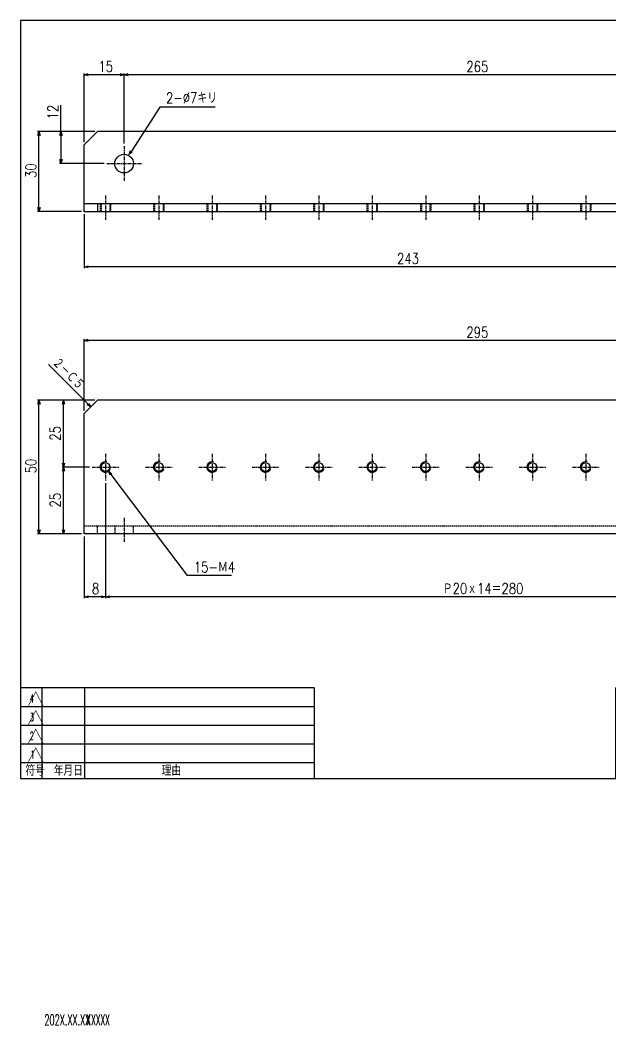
# Model space of a CAD drawing. Extents: x -24 to 403, y -193 to 192.
# Drawn here: x -23.8 to 197.3, y -191 to 192.3 of the extents above; entities that cross this region are included whole.
import ezdxf

# ---------------------------------------------------------------- set-up
doc = ezdxf.new("R2010")
doc.units = 0
doc.header["$LTSCALE"] = 0.03865
for name, pattern in [('CENTER', [50.8, 31.75, -6.35, 6.35, -6.35]), ('DASHED', [19.05, 12.7, -6.35]), ('HIDDEN', [9.525, 6.35, -3.175])]:
    doc.linetypes.add(name, pattern=pattern)
doc.layers.get('0').update_dxf_attribs({"linetype": 'CONTINUOUS'})
doc.layers.get('DEFPOINTS').update_dxf_attribs({"linetype": 'CONTINUOUS'})
doc.layers.add('NOLAYERNAME_001', color=7, linetype='CONTINUOUS')
doc.styles.add('_STANDARD', font='txt', dxfattribs={"bigfont": '@extfont2'})
doc.styles.get("Standard").update_dxf_attribs({"font": 'txt', "bigfont": 'extfont2'})
doc.dimstyles.get("Standard").update_dxf_attribs({"dimtxt": 2.5, "dimasz": 2.5, "dimexe": 1.25, "dimexo": 0.625, "dimtad": 1, "dimcen": 2.5, "dimazin": 3, "dimtfac": 1, "dimtmove": 0, "dimatfit": 3})

# ---------------------------------------------------------------- blocks, each defined once
blk = doc.blocks.new('_OPEN30')
at = {"color": 0, "linetype": 'BYBLOCK'}
for p, q in [((-1, 0.267949), (0, 0)), ((0, 0), (-1, -0.267949)), ((0, 0), (-1, 0))]:
    blk.add_line(p, q, dxfattribs=at)
blk = doc.blocks.new('*D40')
at = {"layer": 'DEFPOINTS', "color": 0}
for p in [(8, 20), (0, 0), (0, -23.62)]:
    blk.add_point(p, dxfattribs=at)
at = {"layer": 'NOLAYERNAME_001', "color": 0, "linetype": 'CONTINUOUS'}
for p, q in [((8, 19), (8, -24.12)), ((0, -1), (0, -24.12)), ((6.5, -23.62), (1.5, -23.62))]:
    blk.add_line(p, q, dxfattribs=at)
at = {"layer": 'NOLAYERNAME_001', "color": 0, "xscale": 1.5, "yscale": 1.5, "zscale": 1.5, "rotation": 180}
blk.add_blockref('_OPEN30', (0, -23.62), dxfattribs=at)
at = {"layer": 'NOLAYERNAME_001', "color": 0, "xscale": 1.5, "yscale": 1.5, "zscale": 1.5}
blk.add_blockref('_OPEN30', (8, -23.62), dxfattribs=at)
at = {"layer": 'NOLAYERNAME_001', "color": 104, "linetype": 'CONTINUOUS', "width": 0.8}
blk.add_text('8', height=4, dxfattribs=at).set_placement((2.93, -22.58))
blk = doc.blocks.new('*D42')
at = {"layer": 'DEFPOINTS', "color": 0}
for p in [(8, 20), (288, 20), (8, -23.62)]:
    blk.add_point(p, dxfattribs=at)
at = {"layer": 'NOLAYERNAME_001', "color": 0, "linetype": 'CONTINUOUS'}
for p, q in [((8, 19), (8, -24.12)), ((288, 19), (288, -24.12)), ((286.5, -23.62), (9.5, -23.62))]:
    blk.add_line(p, q, dxfattribs=at)
at = {"layer": 'NOLAYERNAME_001', "color": 0, "xscale": 1.5, "yscale": 1.5, "zscale": 1.5, "rotation": 180}
blk.add_blockref('_OPEN30', (8, -23.62), dxfattribs=at)
at = {"layer": 'NOLAYERNAME_001', "color": 0, "xscale": 1.5, "yscale": 1.5, "zscale": 1.5}
blk.add_blockref('_OPEN30', (288, -23.62), dxfattribs=at)
at = {"layer": 'NOLAYERNAME_001', "color": 104, "linetype": 'CONTINUOUS', "width": 0.8}
blk.add_text('Ｐ20ｘ14＝280', height=4, dxfattribs=at).set_placement((134.4, -22.53))
blk = doc.blocks.new('*D43')
at = {"layer": 'DEFPOINTS', "color": 0}
for p in [(-7.74, 50), (5, 50), (3, 25)]:
    blk.add_point(p, dxfattribs=at)
at = {"layer": 'NOLAYERNAME_001', "color": 0, "linetype": 'CONTINUOUS'}
for p, q in [((4, 50), (-8.24, 50)), ((-7.74, 26.5), (-7.74, 48.5)), ((2, 25), (-8.24, 25))]:
    blk.add_line(p, q, dxfattribs=at)
at = {"layer": 'NOLAYERNAME_001', "color": 0, "xscale": 1.5, "yscale": 1.5, "zscale": 1.5}
for p, rotation in [((-7.74, 50), 90), ((-7.74, 25), 270)]:
    blk.add_blockref('_OPEN30', p, dxfattribs=dict(at, rotation=rotation))
at = {"layer": 'NOLAYERNAME_001', "color": 104, "linetype": 'CONTINUOUS', "width": 0.8}
blk.add_text('25', height=4, rotation=90, dxfattribs=at).set_placement((-8.78, 34.83))
blk = doc.blocks.new('*D44')
at = {"layer": 'DEFPOINTS', "color": 0}
for p in [(-7.74, 25), (3, 25), (0, 0)]:
    blk.add_point(p, dxfattribs=at)
at = {"layer": 'NOLAYERNAME_001', "color": 0, "linetype": 'CONTINUOUS'}
for p, q in [((2, 25), (-8.24, 25)), ((-7.74, 1.5), (-7.74, 23.5)), ((-1, 0), (-8.24, 0))]:
    blk.add_line(p, q, dxfattribs=at)
at = {"layer": 'NOLAYERNAME_001', "color": 0, "xscale": 1.5, "yscale": 1.5, "zscale": 1.5}
for p, rotation in [((-7.74, 25), 90), ((-7.74, 0), 270)]:
    blk.add_blockref('_OPEN30', p, dxfattribs=dict(at, rotation=rotation))
at = {"layer": 'NOLAYERNAME_001', "color": 104, "linetype": 'CONTINUOUS', "width": 0.8}
blk.add_text('25', height=4, rotation=90, dxfattribs=at).set_placement((-8.78, 9.83))
blk = doc.blocks.new('*D45')
at = {"layer": 'DEFPOINTS', "color": 0}
for p in [(0, 72.44), (0, 45), (295, 25)]:
    blk.add_point(p, dxfattribs=at)
at = {"layer": 'NOLAYERNAME_001', "color": 0, "linetype": 'CONTINUOUS'}
for p, q in [((0, 46), (0, 72.94)), ((295, 26), (295, 72.94)), ((293.5, 72.44), (1.5, 72.44))]:
    blk.add_line(p, q, dxfattribs=at)
at = {"layer": 'NOLAYERNAME_001', "color": 0, "xscale": 1.5, "yscale": 1.5, "zscale": 1.5, "rotation": 180}
blk.add_blockref('_OPEN30', (0, 72.44), dxfattribs=at)
at = {"layer": 'NOLAYERNAME_001', "color": 0, "xscale": 1.5, "yscale": 1.5, "zscale": 1.5}
blk.add_blockref('_OPEN30', (295, 72.44), dxfattribs=at)
at = {"layer": 'NOLAYERNAME_001', "color": 104, "linetype": 'CONTINUOUS', "width": 0.8}
blk.add_text('295', height=4, dxfattribs=at).set_placement((143.23, 73.48))
blk = doc.blocks.new('*D46')
at = {"layer": 'DEFPOINTS', "color": 0}
for p in [(-16.89, 50), (5, 50), (0, 0)]:
    blk.add_point(p, dxfattribs=at)
at = {"layer": 'NOLAYERNAME_001', "color": 0, "linetype": 'CONTINUOUS'}
for p, q in [((4, 50), (-17.39, 50)), ((-16.89, 1.5), (-16.89, 48.5)), ((-1, 0), (-17.39, 0))]:
    blk.add_line(p, q, dxfattribs=at)
at = {"layer": 'NOLAYERNAME_001', "color": 0, "xscale": 1.5, "yscale": 1.5, "zscale": 1.5}
for p, rotation in [((-16.89, 50), 90), ((-16.89, 0), 270)]:
    blk.add_blockref('_OPEN30', p, dxfattribs=dict(at, rotation=rotation))
at = {"layer": 'NOLAYERNAME_001', "color": 104, "linetype": 'CONTINUOUS', "width": 0.8}
blk.add_text('50', height=4, rotation=90, dxfattribs=at).set_placement((-17.93, 22.6))
blk = doc.blocks.new('DIM_0001')
at = {"layer": 'NOLAYERNAME_001', "color": 1, "linetype": 'CONTINUOUS'}
blk.add_line((15.87, 0), (0, 15.87), dxfattribs=at)
blk.add_lwpolyline([(15.09, 1.34), (15.87, 0), (14.53, 0.78)], dxfattribs=at)
at = {"layer": 'NOLAYERNAME_001', "color": 104, "linetype": 'CONTINUOUS', "width": 0.666667}
blk.add_text('２－Ｃ５', height=4, rotation=315, dxfattribs=at).set_placement((1.06, 16.22))
blk = doc.blocks.new('*D50')
at = {"layer": 'DEFPOINTS', "color": 0}
for p in [(6.79, 26.59), (9.21, 23.41)]:
    blk.add_point(p, dxfattribs=at)
at = {"layer": 'NOLAYERNAME_001', "color": 0, "linetype": 'CONTINUOUS'}
for p, q in [((38.79, -15.61), (10.11, 22.21)), ((55.3, -15.61), (38.79, -15.61))]:
    blk.add_line(p, q, dxfattribs=at)
at = {"layer": 'NOLAYERNAME_001', "color": 0, "xscale": 1.5, "yscale": 1.5, "zscale": 1.5, "rotation": 127.1670424382932}
blk.add_blockref('_OPEN30', (9.21, 23.41), dxfattribs=at)
at = {"layer": 'NOLAYERNAME_001', "color": 104, "linetype": 'CONTINUOUS', "width": 0.8}
blk.add_text('15-Ｍ4', height=4, dxfattribs=at).set_placement((41.12, -14.52))
blk = doc.blocks.new('JZB_0025')
at = {"layer": 'NOLAYERNAME_001', "color": 1, "linetype": 'CENTER'}
for p, q in [((5, 10), (5, 0)), ((0, 5), (10, 5))]:
    blk.add_line(p, q, dxfattribs=at)
at = {"layer": 'NOLAYERNAME_001', "color": 8, "linetype": 'CONTINUOUS'}
blk.add_circle((5, 5), 1.62, dxfattribs=at)
blk.add_arc((5, 5), 2, 75, 345, dxfattribs=at)
blk = doc.blocks.new('JZB_0026')
at = {"layer": 'NOLAYERNAME_001', "color": 1, "linetype": 'CENTER'}
for p, q in [((5, 10), (5, 0)), ((0, 5), (10, 5))]:
    blk.add_line(p, q, dxfattribs=at)
at = {"layer": 'NOLAYERNAME_001', "color": 8, "linetype": 'CONTINUOUS'}
blk.add_circle((5, 5), 1.62, dxfattribs=at)
blk.add_arc((5, 5), 2, 75, 345, dxfattribs=at)
blk = doc.blocks.new('JZB_0027')
at = {"layer": 'NOLAYERNAME_001', "color": 1, "linetype": 'CENTER'}
for p, q in [((5, 10), (5, 0)), ((0, 5), (10, 5))]:
    blk.add_line(p, q, dxfattribs=at)
at = {"layer": 'NOLAYERNAME_001', "color": 8, "linetype": 'CONTINUOUS'}
blk.add_circle((5, 5), 1.62, dxfattribs=at)
blk.add_arc((5, 5), 2, 75, 345, dxfattribs=at)
blk = doc.blocks.new('JZB_0028')
at = {"layer": 'NOLAYERNAME_001', "color": 1, "linetype": 'CENTER'}
for p, q in [((5, 10), (5, 0)), ((0, 5), (10, 5))]:
    blk.add_line(p, q, dxfattribs=at)
at = {"layer": 'NOLAYERNAME_001', "color": 8, "linetype": 'CONTINUOUS'}
blk.add_circle((5, 5), 1.62, dxfattribs=at)
blk.add_arc((5, 5), 2, 75, 345, dxfattribs=at)
blk = doc.blocks.new('JZB_0029')
at = {"layer": 'NOLAYERNAME_001', "color": 1, "linetype": 'CENTER'}
for p, q in [((5, 10), (5, 0)), ((0, 5), (10, 5))]:
    blk.add_line(p, q, dxfattribs=at)
at = {"layer": 'NOLAYERNAME_001', "color": 8, "linetype": 'CONTINUOUS'}
blk.add_circle((5, 5), 1.62, dxfattribs=at)
blk.add_arc((5, 5), 2, 75, 345, dxfattribs=at)
blk = doc.blocks.new('JZB_0030')
at = {"layer": 'NOLAYERNAME_001', "color": 1, "linetype": 'CENTER'}
for p, q in [((5, 10), (5, 0)), ((0, 5), (10, 5))]:
    blk.add_line(p, q, dxfattribs=at)
at = {"layer": 'NOLAYERNAME_001', "color": 8, "linetype": 'CONTINUOUS'}
blk.add_circle((5, 5), 1.62, dxfattribs=at)
blk.add_arc((5, 5), 2, 75, 345, dxfattribs=at)
blk = doc.blocks.new('JZB_0031')
at = {"layer": 'NOLAYERNAME_001', "color": 1, "linetype": 'CENTER'}
for p, q in [((5, 10), (5, 0)), ((0, 5), (10, 5))]:
    blk.add_line(p, q, dxfattribs=at)
at = {"layer": 'NOLAYERNAME_001', "color": 8, "linetype": 'CONTINUOUS'}
blk.add_circle((5, 5), 1.62, dxfattribs=at)
blk.add_arc((5, 5), 2, 75, 345, dxfattribs=at)
blk = doc.blocks.new('JZB_0032')
at = {"layer": 'NOLAYERNAME_001', "color": 1, "linetype": 'CENTER'}
for p, q in [((5, 10), (5, 0)), ((0, 5), (10, 5))]:
    blk.add_line(p, q, dxfattribs=at)
at = {"layer": 'NOLAYERNAME_001', "color": 8, "linetype": 'CONTINUOUS'}
blk.add_circle((5, 5), 1.62, dxfattribs=at)
blk.add_arc((5, 5), 2, 75, 345, dxfattribs=at)
blk = doc.blocks.new('JZB_0033')
at = {"layer": 'NOLAYERNAME_001', "color": 1, "linetype": 'CENTER'}
for p, q in [((5, 10), (5, 0)), ((0, 5), (10, 5))]:
    blk.add_line(p, q, dxfattribs=at)
at = {"layer": 'NOLAYERNAME_001', "color": 8, "linetype": 'CONTINUOUS'}
blk.add_circle((5, 5), 1.62, dxfattribs=at)
blk.add_arc((5, 5), 2, 75, 345, dxfattribs=at)
blk = doc.blocks.new('JZB_0034')
at = {"layer": 'NOLAYERNAME_001', "color": 1, "linetype": 'CENTER'}
for p, q in [((5, 10), (5, 0)), ((0, 5), (10, 5))]:
    blk.add_line(p, q, dxfattribs=at)
at = {"layer": 'NOLAYERNAME_001', "color": 8, "linetype": 'CONTINUOUS'}
blk.add_circle((5, 5), 1.62, dxfattribs=at)
blk.add_arc((5, 5), 2, 75, 345, dxfattribs=at)
blk = doc.blocks.new('JZB_0036')
at = {"layer": 'NOLAYERNAME_001', "color": 1, "linetype": 'CENTER'}
blk.add_line((3.5, 9), (3.5, 0), dxfattribs=at)
at = {"layer": 'NOLAYERNAME_001', "color": 8, "linetype": 'DASHED'}
for p, q in [((0, 6), (0, 3)), ((7, 3), (7, 6))]:
    blk.add_line(p, q, dxfattribs=at)
blk = doc.blocks.new('*D55')
at = {"layer": 'DEFPOINTS', "color": 0}
for p in [(0, 120.68), (243, 120.68), (0, 100)]:
    blk.add_point(p, dxfattribs=at)
at = {"layer": 'NOLAYERNAME_001', "color": 0, "linetype": 'CONTINUOUS'}
for p, q in [((0, 119.68), (0, 99.5)), ((243, 119.68), (243, 99.5)), ((241.5, 100), (1.5, 100))]:
    blk.add_line(p, q, dxfattribs=at)
at = {"layer": 'NOLAYERNAME_001', "color": 0, "xscale": 1.5, "yscale": 1.5, "zscale": 1.5, "rotation": 180}
blk.add_blockref('_OPEN30', (0, 100), dxfattribs=at)
at = {"layer": 'NOLAYERNAME_001', "color": 0, "xscale": 1.5, "yscale": 1.5, "zscale": 1.5}
blk.add_blockref('_OPEN30', (243, 100), dxfattribs=at)
at = {"layer": 'NOLAYERNAME_001', "color": 104, "linetype": 'CONTINUOUS', "width": 0.8}
blk.add_text('243', height=4, dxfattribs=at).set_placement((117.23, 101.09))
blk = doc.blocks.new('*D56')
at = {"layer": 'DEFPOINTS', "color": 0}
for p in [(-16.89, 150.68), (5, 150.68), (0, 120.68)]:
    blk.add_point(p, dxfattribs=at)
at = {"layer": 'NOLAYERNAME_001', "color": 0, "linetype": 'CONTINUOUS'}
for p, q in [((4, 150.68), (-17.39, 150.68)), ((-16.89, 122.18), (-16.89, 149.18)), ((-1, 120.68), (-17.39, 120.68))]:
    blk.add_line(p, q, dxfattribs=at)
at = {"layer": 'NOLAYERNAME_001', "color": 0, "xscale": 1.5, "yscale": 1.5, "zscale": 1.5}
for p, rotation in [((-16.89, 150.68), 90), ((-16.89, 120.68), 270)]:
    blk.add_blockref('_OPEN30', p, dxfattribs=dict(at, rotation=rotation))
at = {"layer": 'NOLAYERNAME_001', "color": 104, "linetype": 'CONTINUOUS', "width": 0.8}
blk.add_text('30', height=4, rotation=90, dxfattribs=at).set_placement((-17.93, 133.28))
blk = doc.blocks.new('*D59')
at = {"layer": 'DEFPOINTS', "color": 0}
for p in [(16.9, 142.11), (13.1, 136.24)]:
    blk.add_point(p, dxfattribs=at)
at = {"layer": 'NOLAYERNAME_001', "color": 0, "linetype": 'CONTINUOUS'}
for p, q in [((28.34, 159.78), (17.72, 143.37)), ((49.08, 159.78), (28.34, 159.78))]:
    blk.add_line(p, q, dxfattribs=at)
at = {"layer": 'NOLAYERNAME_001', "color": 0, "xscale": 1.5, "yscale": 1.5, "zscale": 1.5, "rotation": 237.0763886979622}
blk.add_blockref('_OPEN30', (16.9, 142.11), dxfattribs=at)
at = {"layer": 'NOLAYERNAME_001', "color": 104, "linetype": 'CONTINUOUS', "width": 0.8}
blk.add_text('2-∅7キリ', height=4, dxfattribs=at).set_placement((30.67, 161.31))
blk = doc.blocks.new('*D61')
at = {"layer": 'DEFPOINTS', "color": 0}
for p in [(5, 150.68), (-8.65, 138.68), (8.5, 138.68)]:
    blk.add_point(p, dxfattribs=at)
at = {"layer": 'NOLAYERNAME_001', "color": 0, "linetype": 'CONTINUOUS'}
for p, q in [((-8.65, 150.68), (-8.65, 160.54)), ((4, 150.68), (-9.15, 150.68)), ((-8.65, 149.18), (-8.65, 140.18)), ((7.5, 138.68), (-9.15, 138.68))]:
    blk.add_line(p, q, dxfattribs=at)
at = {"layer": 'NOLAYERNAME_001', "color": 0, "xscale": 1.5, "yscale": 1.5, "zscale": 1.5}
for p, rotation in [((-8.65, 150.68), 90), ((-8.65, 138.68), 270)]:
    blk.add_blockref('_OPEN30', p, dxfattribs=dict(at, rotation=rotation))
at = {"layer": 'NOLAYERNAME_001', "color": 104, "linetype": 'CONTINUOUS', "width": 0.8}
blk.add_text('12', height=4, rotation=90, dxfattribs=at).set_placement((-9.69, 155.24))
blk = doc.blocks.new('*D62')
at = {"layer": 'DEFPOINTS', "color": 0}
for p in [(0, 172), (0, 145.68), (15, 145.18)]:
    blk.add_point(p, dxfattribs=at)
at = {"layer": 'NOLAYERNAME_001', "color": 0, "linetype": 'CONTINUOUS'}
for p, q in [((0, 146.68), (0, 172.5)), ((13.5, 172), (1.5, 172)), ((15, 146.18), (15, 172.5))]:
    blk.add_line(p, q, dxfattribs=at)
at = {"layer": 'NOLAYERNAME_001', "color": 0, "xscale": 1.5, "yscale": 1.5, "zscale": 1.5, "rotation": 180}
blk.add_blockref('_OPEN30', (0, 172), dxfattribs=at)
at = {"layer": 'NOLAYERNAME_001', "color": 0, "xscale": 1.5, "yscale": 1.5, "zscale": 1.5}
blk.add_blockref('_OPEN30', (15, 172), dxfattribs=at)
at = {"layer": 'NOLAYERNAME_001', "color": 104, "linetype": 'CONTINUOUS', "width": 0.8}
blk.add_text('15', height=4, dxfattribs=at).set_placement((5.37, 173.04))
blk = doc.blocks.new('*D63')
at = {"layer": 'DEFPOINTS', "color": 0}
for p in [(15, 172), (15, 145.18), (280, 145.18)]:
    blk.add_point(p, dxfattribs=at)
at = {"layer": 'NOLAYERNAME_001', "color": 0, "linetype": 'CONTINUOUS'}
for p, q in [((15, 146.18), (15, 172.5)), ((278.5, 172), (16.5, 172)), ((280, 146.18), (280, 172.5))]:
    blk.add_line(p, q, dxfattribs=at)
at = {"layer": 'NOLAYERNAME_001', "color": 0, "xscale": 1.5, "yscale": 1.5, "zscale": 1.5, "rotation": 180}
blk.add_blockref('_OPEN30', (15, 172), dxfattribs=at)
at = {"layer": 'NOLAYERNAME_001', "color": 0, "xscale": 1.5, "yscale": 1.5, "zscale": 1.5}
blk.add_blockref('_OPEN30', (280, 172), dxfattribs=at)
at = {"layer": 'NOLAYERNAME_001', "color": 104, "linetype": 'CONTINUOUS', "width": 0.8}
blk.add_text('265', height=4, dxfattribs=at).set_placement((143.23, 173.04))
blk = doc.blocks.new('JZB_0008')
at = {"layer": 'NOLAYERNAME_001', "color": 1, "linetype": 'CENTER'}
blk.add_line((2, 9), (2, 0), dxfattribs=at)
at = {"layer": 'NOLAYERNAME_001', "color": 8, "linetype": 'DASHED'}
for p, q in [((0, 6), (0, 3)), ((0.38, 6), (0.38, 3)), ((3.62, 6), (3.62, 3)), ((4, 3), (4, 6))]:
    blk.add_line(p, q, dxfattribs=at)
blk = doc.blocks.new('JZB_0009')
at = {"layer": 'NOLAYERNAME_001', "color": 1, "linetype": 'CENTER'}
blk.add_line((2, 9), (2, 0), dxfattribs=at)
at = {"layer": 'NOLAYERNAME_001', "color": 8, "linetype": 'DASHED'}
for p, q in [((0, 6), (0, 3)), ((0.38, 6), (0.38, 3)), ((3.62, 6), (3.62, 3)), ((4, 3), (4, 6))]:
    blk.add_line(p, q, dxfattribs=at)
blk = doc.blocks.new('JZB_0010')
at = {"layer": 'NOLAYERNAME_001', "color": 1, "linetype": 'CENTER'}
blk.add_line((2, 9), (2, 0), dxfattribs=at)
at = {"layer": 'NOLAYERNAME_001', "color": 8, "linetype": 'DASHED'}
for p, q in [((0, 6), (0, 3)), ((0.38, 6), (0.38, 3)), ((3.62, 6), (3.62, 3)), ((4, 3), (4, 6))]:
    blk.add_line(p, q, dxfattribs=at)
blk = doc.blocks.new('JZB_0011')
at = {"layer": 'NOLAYERNAME_001', "color": 1, "linetype": 'CENTER'}
blk.add_line((2, 9), (2, 0), dxfattribs=at)
at = {"layer": 'NOLAYERNAME_001', "color": 8, "linetype": 'DASHED'}
for p, q in [((0, 6), (0, 3)), ((0.38, 6), (0.38, 3)), ((3.62, 6), (3.62, 3)), ((4, 3), (4, 6))]:
    blk.add_line(p, q, dxfattribs=at)
blk = doc.blocks.new('JZB_0012')
at = {"layer": 'NOLAYERNAME_001', "color": 1, "linetype": 'CENTER'}
blk.add_line((2, 9), (2, 0), dxfattribs=at)
at = {"layer": 'NOLAYERNAME_001', "color": 8, "linetype": 'DASHED'}
for p, q in [((0, 6), (0, 3)), ((0.38, 6), (0.38, 3)), ((3.62, 6), (3.62, 3)), ((4, 3), (4, 6))]:
    blk.add_line(p, q, dxfattribs=at)
blk = doc.blocks.new('JZB_0013')
at = {"layer": 'NOLAYERNAME_001', "color": 1, "linetype": 'CENTER'}
blk.add_line((2, 9), (2, 0), dxfattribs=at)
at = {"layer": 'NOLAYERNAME_001', "color": 8, "linetype": 'DASHED'}
for p, q in [((0, 6), (0, 3)), ((0.38, 6), (0.38, 3)), ((3.62, 6), (3.62, 3)), ((4, 3), (4, 6))]:
    blk.add_line(p, q, dxfattribs=at)
blk = doc.blocks.new('JZB_0014')
at = {"layer": 'NOLAYERNAME_001', "color": 1, "linetype": 'CENTER'}
blk.add_line((2, 9), (2, 0), dxfattribs=at)
at = {"layer": 'NOLAYERNAME_001', "color": 8, "linetype": 'DASHED'}
for p, q in [((0, 6), (0, 3)), ((0.38, 6), (0.38, 3)), ((3.62, 6), (3.62, 3)), ((4, 3), (4, 6))]:
    blk.add_line(p, q, dxfattribs=at)
blk = doc.blocks.new('JZB_0015')
at = {"layer": 'NOLAYERNAME_001', "color": 1, "linetype": 'CENTER'}
blk.add_line((2, 9), (2, 0), dxfattribs=at)
at = {"layer": 'NOLAYERNAME_001', "color": 8, "linetype": 'DASHED'}
for p, q in [((0, 6), (0, 3)), ((0.38, 6), (0.38, 3)), ((3.62, 6), (3.62, 3)), ((4, 3), (4, 6))]:
    blk.add_line(p, q, dxfattribs=at)
blk = doc.blocks.new('JZB_0016')
at = {"layer": 'NOLAYERNAME_001', "color": 1, "linetype": 'CENTER'}
blk.add_line((2, 9), (2, 0), dxfattribs=at)
at = {"layer": 'NOLAYERNAME_001', "color": 8, "linetype": 'DASHED'}
for p, q in [((0, 6), (0, 3)), ((0.38, 6), (0.38, 3)), ((3.62, 6), (3.62, 3)), ((4, 3), (4, 6))]:
    blk.add_line(p, q, dxfattribs=at)
blk = doc.blocks.new('JZB_0017')
at = {"layer": 'NOLAYERNAME_001', "color": 1, "linetype": 'CENTER'}
blk.add_line((2, 9), (2, 0), dxfattribs=at)
at = {"layer": 'NOLAYERNAME_001', "color": 8, "linetype": 'DASHED'}
for p, q in [((0, 6), (0, 3)), ((0.38, 6), (0.38, 3)), ((3.62, 6), (3.62, 3)), ((4, 3), (4, 6))]:
    blk.add_line(p, q, dxfattribs=at)
blk = doc.blocks.new('JZB_0019')
at = {"layer": 'NOLAYERNAME_001', "color": 1, "linetype": 'CENTER'}
for p, q in [((6.5, 13), (6.5, 0)), ((0, 6.5), (13, 6.5))]:
    blk.add_line(p, q, dxfattribs=at)
at = {"layer": 'NOLAYERNAME_001', "color": 8, "linetype": 'CONTINUOUS'}
blk.add_circle((6.5, 6.5), 3.5, dxfattribs=at)
blk = doc.blocks.new('*X66')
at = {"layer": 'NOLAYERNAME_001', "color": 3, "linetype": 'CONTINUOUS'}
for s, p in [('GIFU BELT', (352.61, 113.06)), ('CO.,LTD.', (352.61, 110.81))]:
    blk.add_text(s, height=1.8, dxfattribs=at).set_placement(p)
blk = doc.blocks.new('JZB_0002')
at = {"layer": 'NOLAYERNAME_001', "color": 5, "linetype": 'CONTINUOUS'}
for p, q in [((0.35, 383.33), (0.35, 99.33)), ((407.35, 383.33), (0.35, 383.33)), ((407.35, 99.33), (407.35, 383.33)), ((110.35, 133.33), (0.35, 133.33)), ((8.35, 133.33), (8.35, 99.33)), ((24.35, 133.33), (24.35, 99.33)), ((110.35, 133.33), (110.35, 99.33)), ((223.35, 133.33), (223.35, 99.33)), ((223.35, 133.33), (407.35, 133.33)), ((227.35, 120.33), (227.35, 133.33)), ((281.35, 120.33), (281.35, 133.33)), ((285.35, 120.33), (285.35, 133.33)), ((319.35, 120.33), (319.35, 133.33)), ((323.35, 120.33), (323.35, 133.33)), ((341.35, 120.33), (341.35, 133.33)), ((345.35, 120.33), (345.35, 133.33)), ((389.35, 120.33), (389.35, 133.33)), ((393.35, 120.33), (393.35, 133.33)), ((0.35, 126.33), (110.35, 126.33)), ((0.35, 119.33), (110.35, 119.33)), ((223.35, 120.33), (407.35, 120.33)), ((233.35, 120.33), (233.35, 99.33)), ((312.35, 120.33), (312.35, 99.33)), ((0.35, 112.33), (110.35, 112.33)), ((223.35, 113.33), (312.35, 113.33)), ((237.35, 113.33), (237.35, 99.33)), ((252.35, 113.33), (252.35, 99.33)), ((256.35, 113.33), (256.35, 103.33)), ((272.35, 113.33), (272.35, 99.33)), ((276.35, 113.33), (276.35, 103.33)), ((292.35, 113.33), (292.35, 99.33)), ((296.35, 113.33), (296.35, 103.33)), ((312.35, 109.83), (407.35, 109.83)), ((316.35, 109.83), (316.35, 99.33)), ((381.35, 109.83), (381.35, 99.33)), ((402.35, 109.83), (402.35, 99.33)), ((0.35, 105.33), (110.35, 105.33)), ((252.35, 103.33), (312.35, 103.33)), ((0.35, 99.33), (407.35, 99.33)), ((238.09, 0), (251.62, 12.6)), ((326.35, 4.58), (331.35, 4.58)), ((356.35, 4.58), (361.35, 4.58))]:
    blk.add_line(p, q, dxfattribs=at)
at = {"layer": 'NOLAYERNAME_001', "color": 13, "linetype": 'CONTINUOUS'}
for p, q in [((326.63, 114.7), (328.14, 116.21)), ((326.67, 115.45), (328.14, 116.92)), ((326.68, 114.04), (328.14, 115.5)), ((326.84, 116.32), (328.14, 117.63)), ((328.14, 117.7), (328.14, 111.9)), ((329.04, 117.7), (328.14, 117.7)), ((328.22, 117.7), (328.74, 118.22)), ((328.93, 117.7), (329.24, 118.01)), ((329.04, 115.28), (329.04, 117.7)), ((329.04, 117.1), (329.62, 117.68)), ((329.04, 116.39), (329.92, 117.27)), ((329.04, 115.69), (330.15, 116.8)), ((330.52, 115.28), (329.04, 115.28)), ((329.33, 115.28), (330.33, 116.28)), ((330.04, 115.28), (330.46, 115.69)), ((330.53, 118.23), (332.89, 118.23)), ((330.53, 117.7), (330.53, 118.23)), ((330.53, 117.89), (330.87, 118.23)), ((331.12, 117.7), (330.53, 117.7)), ((331.05, 117.7), (331.58, 118.23)), ((331.12, 117.06), (332.28, 118.23)), ((331.12, 112.18), (331.12, 117.7)), ((331.12, 116.35), (332.28, 117.52)), ((331.12, 115.65), (332.28, 116.81)), ((331.12, 114.94), (331.6, 115.43)), ((331.6, 115.43), (331.6, 112.92)), ((332.28, 115.43), (331.6, 115.43)), ((331.61, 115.43), (332.28, 116.1)), ((332.89, 117.7), (332.28, 117.7)), ((332.28, 117.7), (332.28, 115.43)), ((332.46, 117.7), (332.89, 118.13)), ((332.89, 118.23), (332.89, 117.7)), ((333.14, 118.23), (333.14, 115.43)), ((336.6, 118.23), (333.14, 118.23)), ((333.14, 116.96), (334.41, 118.23)), ((333.14, 117.67), (333.7, 118.23)), ((333.14, 116.25), (334.37, 117.49)), ((333.14, 115.55), (334.53, 116.94)), ((334.37, 115.43), (333.14, 115.43)), ((333.73, 115.43), (334.37, 116.08)), ((334.37, 117.7), (336.6, 117.7)), ((334.37, 116.94), (334.37, 117.7)), ((335.79, 116.94), (334.37, 116.94)), ((334.37, 116.21), (335.79, 116.21)), ((334.37, 115.43), (334.37, 116.21)), ((334.51, 116.21), (335.24, 116.94)), ((334.58, 117.7), (335.11, 118.23)), ((335.22, 116.21), (335.79, 116.78)), ((335.29, 117.7), (335.82, 118.23)), ((335.79, 116.21), (335.79, 116.94)), ((336, 117.7), (336.53, 118.23)), ((336.6, 118.23), (336.6, 115.74)), ((338.01, 118.23), (336.6, 118.23)), ((336.6, 118.23), (336.6, 117.7)), ((336.6, 117.7), (336.6, 118.23)), ((336.6, 117.7), (336.6, 118.23)), ((336.6, 116.89), (337.94, 118.23)), ((336.6, 117.59), (337.23, 118.23)), ((336.6, 116.18), (338.01, 117.6)), ((336.68, 115.56), (338.26, 117.13)), ((336.97, 115.54), (339.63, 117.33)), ((338.01, 117.29), (338.01, 118.23)), ((338.44, 117.13), (338.17, 117.13)), ((338.2, 116.37), (339.98, 118.15)), ((338.6, 118.23), (338.6, 117.29)), ((339.98, 118.23), (338.6, 118.23)), ((338.6, 117.47), (339.36, 118.23)), ((338.6, 118.18), (338.65, 118.23)), ((339.98, 117.99), (339.98, 118.23)), ((340.71, 118.23), (340.71, 112.7)), ((341.01, 118.23), (340.71, 118.23)), ((340.71, 118.17), (340.77, 118.23)), ((340.71, 117.46), (341.01, 117.76)), ((340.71, 116.75), (341.01, 117.05)), ((340.71, 116.05), (341.01, 116.35)), ((340.71, 115.34), (341.01, 115.64)), ((341.01, 112.66), (341.01, 118.23)), ((326.78, 113.43), (328.14, 114.8)), ((326.94, 112.89), (328.14, 114.09)), ((327.16, 112.39), (328.14, 113.38)), ((327.43, 111.96), (328.14, 112.68)), ((327.78, 111.6), (328.14, 111.97)), ((328.14, 111.9), (329.04, 111.9)), ((328.23, 111.34), (328.79, 111.9)), ((328.34, 114.75), (331.05, 114.75)), ((328.34, 114.23), (328.34, 114.75)), ((328.34, 114.28), (328.81, 114.75)), ((329.04, 114.23), (328.34, 114.23)), ((328.94, 111.35), (330.05, 112.46)), ((328.99, 114.23), (329.51, 114.75)), ((329.04, 112.86), (330.93, 114.75)), ((329.04, 113.57), (330.22, 114.75)), ((329.04, 111.9), (329.04, 114.23)), ((329.04, 112.15), (330.41, 113.53)), ((331.05, 114.23), (330.52, 114.23)), ((330.7, 111.7), (331.92, 112.92)), ((332.89, 112.77), (330.7, 111.3)), ((330.7, 111.9), (331.12, 112.18)), ((330.7, 111.3), (330.7, 111.9)), ((331.05, 114.75), (331.05, 114.23)), ((331.12, 114.23), (331.6, 114.72)), ((331.12, 113.53), (331.6, 114.01)), ((331.12, 112.82), (331.6, 113.3)), ((331.89, 111.6), (331.44, 111.3)), ((331.44, 111.3), (339.65, 111.3)), ((331.6, 112.92), (332.28, 112.92)), ((331.64, 111.93), (332.63, 112.92)), ((331.72, 111.3), (332.02, 111.6)), ((339.61, 111.6), (331.89, 111.6)), ((332.28, 112.92), (332.89, 112.92)), ((332.42, 111.3), (332.72, 111.6)), ((332.89, 112.92), (332.89, 112.77)), ((333.13, 111.3), (333.43, 111.6)), ((333.84, 111.3), (334.14, 111.6)), ((334.55, 111.3), (334.85, 111.6)), ((335.25, 111.3), (335.55, 111.6)), ((335.96, 111.3), (336.26, 111.6)), ((336.67, 111.3), (336.97, 111.6)), ((337.37, 111.3), (337.67, 111.6)), ((338.08, 111.3), (338.38, 111.6)), ((338.79, 111.3), (339.09, 111.6)), ((339.5, 111.3), (339.82, 111.62)), ((340.56, 111.66), (340.65, 111.75)), ((340.69, 112.49), (341.01, 112.81)), ((340.71, 114.63), (341.01, 114.93)), ((340.71, 113.93), (341.01, 114.23)), ((340.71, 113.22), (341.01, 113.52))]:
    blk.add_line(p, q, dxfattribs=at)
at = {"layer": 'NOLAYERNAME_001', "color": 5, "linetype": 'HIDDEN'}
for p, q in [((321.35, 109.83), (321.35, 99.33)), ((326.35, 109.83), (326.35, 99.33)), ((331.35, 109.83), (331.35, 99.33)), ((336.35, 109.83), (336.35, 99.33)), ((341.35, 109.83), (341.35, 99.33)), ((346.35, 109.83), (346.35, 99.33)), ((351.35, 109.83), (351.35, 99.33)), ((356.35, 109.83), (356.35, 99.33)), ((361.35, 109.83), (361.35, 99.33)), ((366.35, 109.83), (366.35, 99.33)), ((371.35, 109.83), (371.35, 99.33)), ((376.35, 109.83), (376.35, 99.33))]:
    blk.add_line(p, q, dxfattribs=at)
at = {"layer": 'NOLAYERNAME_001', "color": 13, "linetype": 'CONTINUOUS'}
blk.add_lwpolyline([(330.52, 115.28), (330.42, 115.95), (330.25, 116.57), (330.01, 117.12), (329.72, 117.58), (329.38, 117.92), (329.01, 118.14), (328.63, 118.23), (328.24, 118.18), (327.87, 117.99), (327.52, 117.67), (327.21, 117.24), (326.96, 116.71), (326.78, 116.1), (326.66, 115.44), (326.63, 114.75), (326.66, 114.06), (326.78, 113.4), (326.97, 112.79), (327.22, 112.26), (327.52, 111.83), (327.87, 111.51), (328.24, 111.33), (328.63, 111.27), (329.02, 111.36), (329.39, 111.58), (329.72, 111.93), (330.02, 112.38), (330.25, 112.94), (330.42, 113.56), (330.52, 114.23)], dxfattribs=at)
for centre, radius, start, end in [((336.84, 115.74), 0.24, 180, 314.8253), ((338.17, 117.29), 0.16, 180, 270), ((338.44, 117.29), 0.16, 270, 0), ((339.18, 117.99), 0.8, 303.9226, 0), ((339.61, 112.7), 1.1, 270, 0), ((339.65, 112.66), 1.36, 270, 0)]:
    blk.add_arc(centre, radius, start, end, dxfattribs=at)
at = {"layer": 'NOLAYERNAME_001', "color": 3}
blk.add_blockref('*X66', (0, 0), dxfattribs=at)
at = {"layer": 'NOLAYERNAME_001', "color": 3, "style": '_STANDARD'}
for s, height, width, p in [('図名', 3.75, 0.533333, (225.35, 131.15)), ('材質', 3.75, 0.533333, (283.35, 131.15)), ('数量', 3.75, 0.533333, (321.35, 131.15)), ('表面処理', 2.5, 0.8, (343.35, 132.71)), ('仕上げ', 2.5, 0.8, (391.35, 131.21)), ('設計', 3.75, 0.666667, (254.35, 112.65)), ('製図', 3.75, 0.666667, (274.35, 112.65)), ('検図', 3.75, 0.666667, (294.35, 112.65)), ('尺度', 3.75, 0.666667, (235.35, 110.65)), ('検図', 3.75, 0.666667, (314.35, 108.9)), ('Ａ３', 4, 0.666667, (404.85, 109.18))]:
    blk.add_text(s, height=height, dxfattribs=dict(at, width=width)).set_placement(p)
at = {"layer": 'NOLAYERNAME_001', "color": 1, "linetype": 'CONTINUOUS'}
for p in [(2.78, 125.48), (2.78, 118.48), (2.78, 111.48), (2.78, 104.48)]:
    blk.add_text('△', height=6, dxfattribs=at).set_placement(p)
at = {"layer": 'NOLAYERNAME_001', "color": 3, "linetype": 'CONTINUOUS'}
for s, height, width, p in [('4', 3, 0.5, (3.85, 127.75)), ('3', 3, 0.5, (3.85, 120.75)), ('備考', 4, 0.912871, (226.05, 114.83)), ('2', 3, 0.5, (3.85, 113.75)), ('1', 3, 0.75, (3.98, 106.75)), ('符号', 4, 0.724569, (2.24, 100.33)), ('年月日', 4, 0.724569, (12.85, 100.33)), ('理由', 4, 0.724569, (53.27, 100.33))]:
    blk.add_text(s, height=height, dxfattribs=dict(at, width=width)).set_placement(p)
at = {"layer": 'NOLAYERNAME_001', "color": 3, "style": '_STANDARD'}
blk.add_text('三角法', height=3.75, dxfattribs=at).set_placement((228.35, 112.9))
at = {"layer": 'NOLAYERNAME_001', "color": 3, "linetype": 'CONTINUOUS'}
for s, height, p in [('株式会社', 2, (348.27, 115.59)), ('岐阜ベルト', 2.8, (364.68, 115.66)), ('BELT', 2, (331.89, 112.79))]:
    blk.add_text(s, height=height, dxfattribs=at).set_placement(p)

msp = doc.modelspace()

# ---------------------------------------------------------------- linework, layer by layer
at = {"layer": 'NOLAYERNAME_001', "color": 5, "linetype": 'CONTINUOUS'}
msp.add_line((383.163, 192.319), (-23.837, 192.319), dxfattribs=at)
at = {"layer": 'NOLAYERNAME_001', "color": 8, "linetype": 'CONTINUOUS'}
for p, q in [((5, 150.676), (0, 145.676)), ((290, 150.676), (5, 150.676)), ((0, 120.676), (0, 145.676)), ((0, 123.676), (242.738, 123.676)), ((5, 123.676), (5, 120.676)), ((295, 120.676), (0, 120.676)), ((5, 50), (0, 45)), ((290.271, 50), (5, 50)), ((0, 0), (0, 45)), ((295, 0), (0, 0))]:
    msp.add_line(p, q, dxfattribs=at)
at = {"layer": 'NOLAYERNAME_001', "color": 8, "linetype": 'DASHED'}
for p, q in [((0, 3), (295, 3)), ((5, 0), (5, 3))]:
    msp.add_line(p, q, dxfattribs=at)

# ---------------------------------------------------------------- block references
at = {"layer": 'NOLAYERNAME_001'}
for name, p in [('JZB_0002', (-24.187, -191.014)), ('JZB_0019', (8.5, 132.176)), ('JZB_0017', (6, 117.676)), ('JZB_0016', (26, 117.676)), ('JZB_0015', (46, 117.676)), ('JZB_0014', (66, 117.676)), ('JZB_0013', (86, 117.676)), ('JZB_0012', (106, 117.676)), ('JZB_0011', (126, 117.676)), ('JZB_0010', (146, 117.676)), ('JZB_0009', (166, 117.676)), ('JZB_0008', (186, 117.676)), ('JZB_0034', (3, 20)), ('JZB_0033', (23, 20)), ('JZB_0032', (43, 20)), ('JZB_0031', (63, 20)), ('JZB_0030', (83, 20)), ('JZB_0029', (103, 20)), ('JZB_0028', (123, 20)), ('JZB_0027', (143, 20)), ('JZB_0026', (163, 20)), ('JZB_0025', (183, 20)), ('JZB_0036', (11.5, -3))]:
    msp.add_blockref(name, p, dxfattribs=at)
at = {"layer": 'NOLAYERNAME_001', "color": 1, "linetype": 'CONTINUOUS'}
msp.add_blockref('DIM_0001', (-13.371, 47.5), dxfattribs=at)

# ---------------------------------------------------------------- texts
at = {"layer": 'NOLAYERNAME_001', "color": 3, "linetype": 'CONTINUOUS'}
for s, width, p in [('202X.XX.XX', 0.556863, (-14.844, -184.181)), ('XXXXX', 0.513333, (0.841, -184.181))]:
    msp.add_text(s, height=4, dxfattribs=dict(at, width=width)).set_placement(p)

# ---------------------------------------------------------------- dimensions: what is measured, and where the dimension line sits
at = {"layer": 'NOLAYERNAME_001', "color": 1, "linetype": 'CONTINUOUS'}
for base, p1, p2, angle, text, picture, middle in [((0, 171.996), (15, 145.176), (0, 145.676), 180, '\\W0.800000;<>', '*D62', (7.5, 171.996)), ((15, 171.996), (280, 145.176), (15, 145.176), 180, '\\W0.800000;<>', '*D63', (147.5, 171.996)), ((-8.652, 138.676), (5, 150.676), (8.5, 138.676), 270, '\\W0.800000;<>', '*D61', (-8.652, 157.376)), ((-16.889, 150.676), (0, 120.676), (5, 150.676), 90, '\\W0.800000;<>', '*D56', (-16.889, 135.676)), ((0, 100.002), (243, 120.676), (0, 120.676), 180, '\\W0.800000;<>', '*D55', (121.5, 100.002)), ((0, 72.436), (295, 25), (0, 45), 180, '\\W0.800000;<>', '*D45', (147.5, 72.436)), ((-16.889, 50), (0, 0), (5, 50), 90, '\\W0.800000;<>', '*D46', (-16.889, 25)), ((-7.743, 50), (3, 25), (5, 50), 90, '\\W0.800000;<>', '*D43', (-7.743, 37.5)), ((-7.743, 25), (0, 0), (3, 25), 90, '\\W0.800000;<>', '*D44', (-7.743, 12.5)), ((0, -23.621), (8, 20), (0, 0), 180, '\\W0.800000;<>', '*D40', (4, -23.621)), ((8, -23.621), (288, 20), (8, 20), 180, '\\W0.800000;Ｐ20ｘ14＝<>', '*D42', (148, -23.621))]:
    dim = msp.add_linear_dim(base=base, p1=p1, p2=p2, angle=angle, text=text, dimstyle='Standard', dxfattribs=at)
    dim.commit()
    dim.dimension.update_dxf_attribs({"geometry": picture, "text_midpoint": middle, "dimtype": 160})
for p1, p2, picture, middle in [((13.098, 136.239), (16.902, 142.114), '*D59', (39.208, 159.78)), ((6.792, 26.594), (9.208, 23.406), '*D50', (47.787, -15.609))]:
    dim = msp.add_diameter_dim_2p(p1=p1, p2=p2, text='\\W0.800000;<>', dimstyle='Standard', dxfattribs=at)
    dim.commit()
    dim.dimension.update_dxf_attribs({"geometry": picture, "text_midpoint": middle, "dimtype": 163})

doc.saveas('drawing.dxf')
